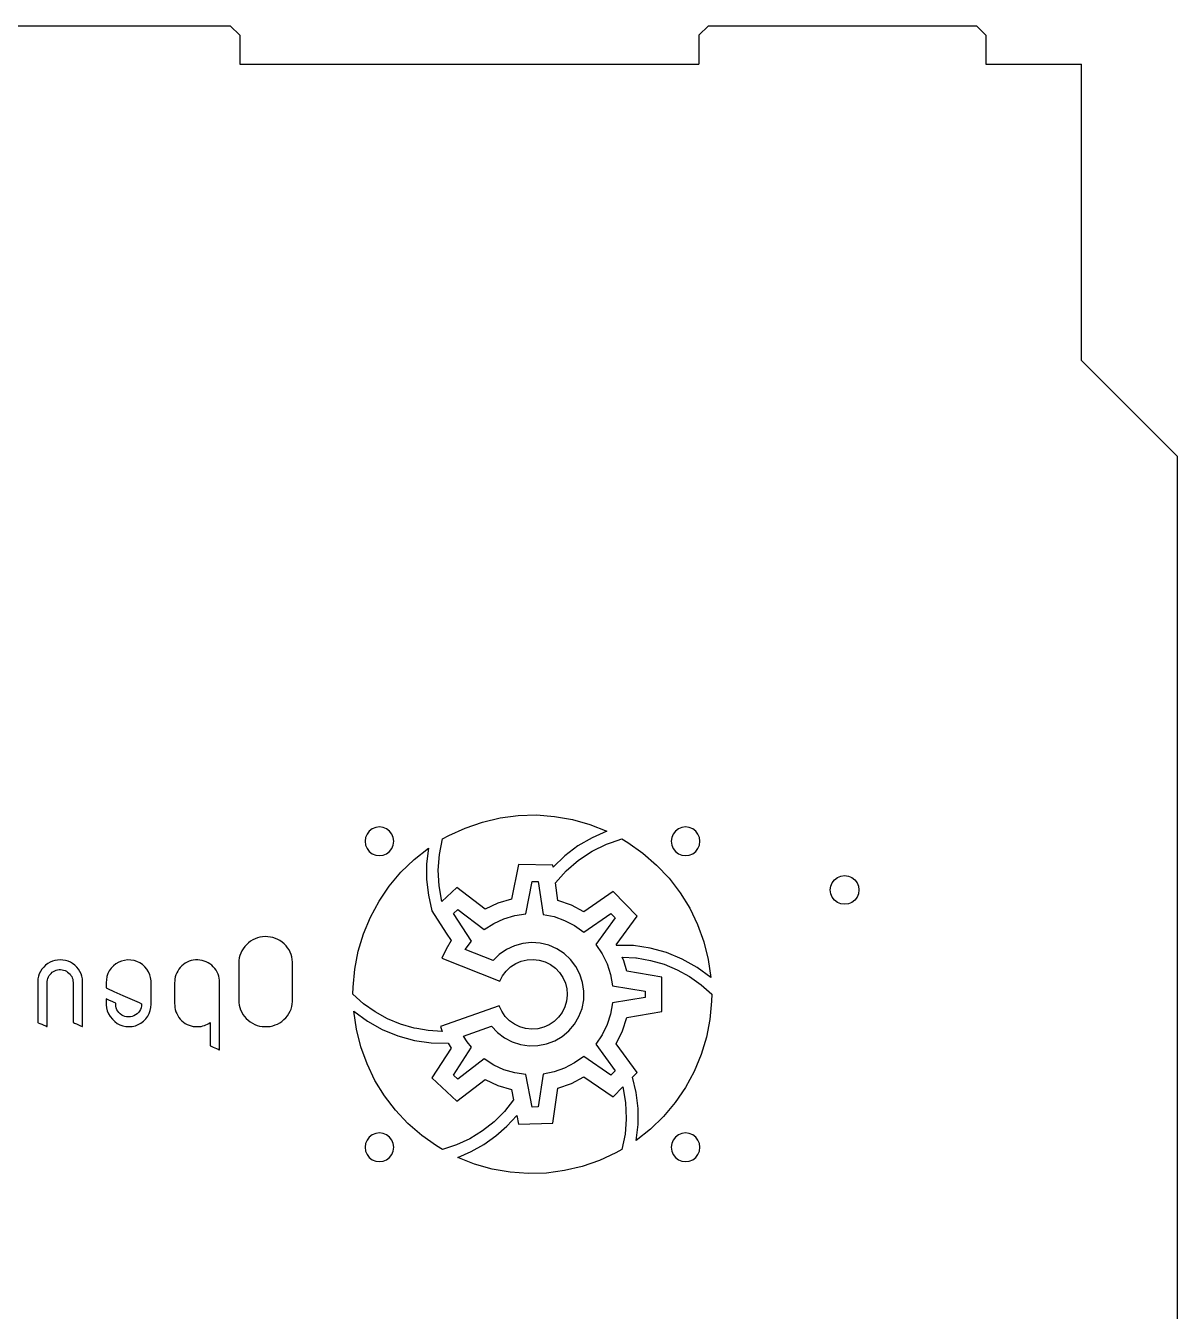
# Model space of a CAD drawing. Header units: metres. Extents: x 19 to 285, y 1543 to 1813.
# Drawn here: x 154.8 to 275.2, y 1678.2 to 1812.6 of the extents above; entities that cross this region are included whole.
import ezdxf

# ---------------------------------------------------------------- set-up
doc = ezdxf.new("R2010")
doc.units = ezdxf.units.M

msp = doc.modelspace()

# ---------------------------------------------------------------- linework, layer by layer
at = {"layer": 'GROUP0'}
for p, q in [((128.24, 1812.64, 0), (176.24, 1812.64, 0)), ((176.24, 1812.64, 0), (177.24, 1811.64, 0)), ((226.23, 1812.64, 0), (225.23, 1811.64, 0)), ((226.23, 1812.64, 0), (254.23, 1812.64, 0)), ((254.23, 1812.64, 0), (255.23, 1811.64, 0)), ((177.24, 1811.64, 0), (177.24, 1808.64, 0)), ((225.23, 1811.64, 0), (225.23, 1808.64, 0)), ((255.23, 1811.64, 0), (255.23, 1808.64, 0)), ((177.24, 1808.64, 0), (225.23, 1808.64, 0)), ((255.23, 1808.64, 0), (265.23, 1808.64, 0)), ((265.23, 1777.64, 0), (265.23, 1808.64, 0)), ((275.23, 1767.64, 0), (265.23, 1777.64, 0)), ((275.23, 1767.64, 0), (275.23, 1613.64, 0)), ((191.44, 1728.81, 0), (191.08, 1728.66, 0)), ((191.83, 1728.86, 0), (191.44, 1728.81, 0)), ((192.22, 1728.81, 0), (191.83, 1728.86, 0)), ((192.58, 1728.66, 0), (192.22, 1728.81, 0)), ((200.8, 1728.75, 0), (202.6, 1729.37, 0)), ((202.6, 1729.37, 0), (204.45, 1729.81, 0)), ((204.45, 1729.81, 0), (206.34, 1730.05, 0)), ((206.34, 1730.05, 0), (208.24, 1730.11, 0)), ((208.24, 1730.11, 0), (210.14, 1729.97, 0)), ((210.14, 1729.97, 0), (212.01, 1729.64, 0)), ((212.01, 1729.64, 0), (213.84, 1729.11, 0)), ((213.84, 1729.11, 0), (215.61, 1728.41, 0)), ((223.44, 1728.81, 0), (223.08, 1728.66, 0)), ((223.83, 1728.86, 0), (223.44, 1728.81, 0)), ((224.22, 1728.81, 0), (223.83, 1728.86, 0)), ((224.58, 1728.66, 0), (224.22, 1728.81, 0)), ((190.38, 1727.75, 0), (190.33, 1727.36, 0)), ((190.53, 1728.11, 0), (190.38, 1727.75, 0)), ((190.77, 1728.42, 0), (190.53, 1728.11, 0)), ((191.08, 1728.66, 0), (190.77, 1728.42, 0)), ((192.89, 1728.42, 0), (192.58, 1728.66, 0)), ((193.13, 1728.11, 0), (192.89, 1728.42, 0)), ((193.28, 1727.75, 0), (193.13, 1728.11, 0)), ((193.33, 1727.36, 0), (193.28, 1727.75, 0)), ((198.11, 1725.98, 0), (198.43, 1727.6, 0)), ((198.43, 1727.6, 0), (199.07, 1727.95, 0)), ((199.07, 1727.95, 0), (200.8, 1728.75, 0)), ((214.05, 1727.73, 0), (212.58, 1726.87, 0)), ((215.61, 1728.41, 0), (214.05, 1727.73, 0)), ((216.09, 1727.23, 0), (217.18, 1727.6, 0)), ((217.18, 1727.6, 0), (217.81, 1727.22, 0)), ((222.38, 1727.75, 0), (222.33, 1727.36, 0)), ((222.53, 1728.11, 0), (222.38, 1727.75, 0)), ((222.77, 1728.42, 0), (222.53, 1728.11, 0)), ((223.08, 1728.66, 0), (222.77, 1728.42, 0)), ((224.89, 1728.42, 0), (224.58, 1728.66, 0)), ((225.13, 1728.11, 0), (224.89, 1728.42, 0)), ((225.28, 1727.75, 0), (225.13, 1728.11, 0)), ((225.33, 1727.36, 0), (225.28, 1727.75, 0)), ((190.33, 1727.36, 0), (190.38, 1726.97, 0)), ((190.38, 1726.97, 0), (190.53, 1726.61, 0)), ((190.53, 1726.61, 0), (190.77, 1726.3, 0)), ((190.77, 1726.3, 0), (191.08, 1726.06, 0)), ((192.58, 1726.06, 0), (192.89, 1726.3, 0)), ((192.89, 1726.3, 0), (193.13, 1726.61, 0)), ((193.13, 1726.61, 0), (193.28, 1726.97, 0)), ((193.28, 1726.97, 0), (193.33, 1727.36, 0)), ((195.45, 1725.46, 0), (196.94, 1726.64, 0)), ((196.94, 1726.64, 0), (196.75, 1725, 0)), ((212.58, 1726.87, 0), (211.21, 1725.85, 0)), ((212.64, 1725.39, 0), (214.05, 1726.32, 0)), ((214.05, 1726.32, 0), (215.58, 1727.06, 0)), ((215.58, 1727.06, 0), (216.09, 1727.23, 0)), ((217.81, 1727.22, 0), (219.36, 1726.13, 0)), ((219.36, 1726.13, 0), (220.8, 1724.88, 0)), ((222.33, 1727.36, 0), (222.38, 1726.97, 0)), ((222.38, 1726.97, 0), (222.53, 1726.61, 0)), ((222.53, 1726.61, 0), (222.77, 1726.3, 0)), ((222.77, 1726.3, 0), (223.08, 1726.06, 0)), ((224.58, 1726.06, 0), (224.89, 1726.3, 0)), ((224.89, 1726.3, 0), (225.13, 1726.61, 0)), ((225.13, 1726.61, 0), (225.28, 1726.97, 0)), ((225.28, 1726.97, 0), (225.33, 1727.36, 0)), ((191.08, 1726.06, 0), (191.44, 1725.91, 0)), ((191.44, 1725.91, 0), (191.83, 1725.86, 0)), ((191.83, 1725.86, 0), (192.22, 1725.91, 0)), ((192.22, 1725.91, 0), (192.58, 1726.06, 0)), ((194.08, 1724.14, 0), (195.45, 1725.46, 0)), ((196.75, 1725, 0), (196.75, 1723.35, 0)), ((197.98, 1724.33, 0), (198.11, 1725.98, 0)), ((206.37, 1724.94, 0), (205.65, 1721.31, 0)), ((209.96, 1724.85, 0), (206.37, 1724.94, 0)), ((209.98, 1724.67, 0), (209.96, 1724.85, 0)), ((211.21, 1725.85, 0), (209.98, 1724.67, 0)), ((211.35, 1724.28, 0), (212.64, 1725.39, 0)), ((220.8, 1724.88, 0), (222.1, 1723.49, 0)), ((223.08, 1726.06, 0), (223.44, 1725.91, 0)), ((223.44, 1725.91, 0), (223.83, 1725.86, 0)), ((223.83, 1725.86, 0), (224.22, 1725.91, 0)), ((224.22, 1725.91, 0), (224.58, 1726.06, 0)), ((192.86, 1722.68, 0), (194.08, 1724.14, 0)), ((198.06, 1722.69, 0), (197.98, 1724.33, 0)), ((210.22, 1723.02, 0), (211.35, 1724.28, 0)), ((222.1, 1723.49, 0), (223.26, 1721.98, 0)), ((239.4, 1723.33, 0), (239.71, 1723.57, 0)), ((239.71, 1723.57, 0), (240.07, 1723.72, 0)), ((240.07, 1723.72, 0), (240.46, 1723.77, 0)), ((240.46, 1723.77, 0), (240.85, 1723.72, 0)), ((240.85, 1723.72, 0), (241.21, 1723.57, 0)), ((241.21, 1723.57, 0), (241.52, 1723.33, 0)), ((191.79, 1721.11, 0), (192.86, 1722.68, 0)), ((196.75, 1723.35, 0), (196.94, 1721.71, 0)), ((198.35, 1721.06, 0), (198.06, 1722.69, 0)), ((199.93, 1722.52, 0), (198.35, 1721.06, 0)), ((202.87, 1720.26, 0), (199.93, 1722.52, 0)), ((207.13, 1719.76, 0), (207.8, 1723.16, 0)), ((207.8, 1723.16, 0), (208.43, 1723.14, 0)), ((208.43, 1723.14, 0), (208.93, 1719.72, 0)), ((210.48, 1721.18, 0), (210.22, 1723.02, 0)), ((216.25, 1722.1, 0), (213.2, 1719.99, 0)), ((218.76, 1719.52, 0), (216.25, 1722.1, 0)), ((238.96, 1722.27, 0), (239.01, 1722.66, 0)), ((239.01, 1721.88, 0), (238.96, 1722.27, 0)), ((239.01, 1722.66, 0), (239.16, 1723.02, 0)), ((239.16, 1723.02, 0), (239.4, 1723.33, 0)), ((241.52, 1723.33, 0), (241.76, 1723.02, 0)), ((241.76, 1723.02, 0), (241.91, 1722.66, 0)), ((241.91, 1722.66, 0), (241.96, 1722.27, 0)), ((241.96, 1722.27, 0), (241.91, 1721.88, 0)), ((190.88, 1719.43, 0), (191.79, 1721.11, 0)), ((196.94, 1721.71, 0), (197.3, 1720.09, 0)), ((204.22, 1720.89, 0), (202.87, 1720.26, 0)), ((205.65, 1721.31, 0), (204.22, 1720.89, 0)), ((211.89, 1720.69, 0), (210.48, 1721.18, 0)), ((223.26, 1721.98, 0), (224.26, 1720.36, 0)), ((239.16, 1721.52, 0), (239.01, 1721.88, 0)), ((239.4, 1721.21, 0), (239.16, 1721.52, 0)), ((239.71, 1720.97, 0), (239.4, 1721.21, 0)), ((240.07, 1720.82, 0), (239.71, 1720.97, 0)), ((240.46, 1720.77, 0), (240.07, 1720.82, 0)), ((240.85, 1720.82, 0), (240.46, 1720.77, 0)), ((241.21, 1720.97, 0), (240.85, 1720.82, 0)), ((241.52, 1721.21, 0), (241.21, 1720.97, 0)), ((241.76, 1721.52, 0), (241.52, 1721.21, 0)), ((241.91, 1721.88, 0), (241.76, 1721.52, 0)), ((190.15, 1717.68, 0), (190.88, 1719.43, 0)), ((197.3, 1720.09, 0), (198.82, 1717.75, 0)), ((199.57, 1719.8, 0), (200.04, 1720.24, 0)), ((201.46, 1716.91, 0), (199.57, 1719.8, 0)), ((200.04, 1720.24, 0), (202.78, 1718.13, 0)), ((204.84, 1719.25, 0), (205.97, 1719.59, 0)), ((205.97, 1719.59, 0), (207.13, 1719.76, 0)), ((208.93, 1719.72, 0), (210.08, 1719.48, 0)), ((210.08, 1719.48, 0), (211.19, 1719.08, 0)), ((213.2, 1719.99, 0), (211.89, 1720.69, 0)), ((213.18, 1717.85, 0), (216.03, 1719.82, 0)), ((216.03, 1719.82, 0), (216.48, 1719.36, 0)), ((216.58, 1716.53, 0), (218.76, 1719.52, 0)), ((224.26, 1720.36, 0), (225.08, 1718.65, 0)), ((202.78, 1718.13, 0), (203.77, 1718.76, 0)), ((203.77, 1718.76, 0), (204.84, 1719.25, 0)), ((211.19, 1719.08, 0), (212.23, 1718.54, 0)), ((212.23, 1718.54, 0), (213.18, 1717.85, 0)), ((216.48, 1719.36, 0), (214.44, 1716.57, 0)), ((225.08, 1718.65, 0), (225.73, 1716.86, 0)), ((178.13, 1716.75, 0), (177.93, 1716.55, 0)), ((178.35, 1716.91, 0), (178.13, 1716.75, 0)), ((178.58, 1717.05, 0), (178.35, 1716.91, 0)), ((178.82, 1717.17, 0), (178.58, 1717.05, 0)), ((179.07, 1717.26, 0), (178.82, 1717.17, 0)), ((179.33, 1717.33, 0), (179.07, 1717.26, 0)), ((179.6, 1717.37, 0), (179.33, 1717.33, 0)), ((179.88, 1717.39, 0), (179.6, 1717.37, 0)), ((180.16, 1717.38, 0), (179.88, 1717.39, 0)), ((180.43, 1717.35, 0), (180.16, 1717.38, 0)), ((180.7, 1717.29, 0), (180.43, 1717.35, 0)), ((180.95, 1717.21, 0), (180.7, 1717.29, 0)), ((181.19, 1717.1, 0), (180.95, 1717.21, 0)), ((181.43, 1716.97, 0), (181.19, 1717.1, 0)), ((181.65, 1716.82, 0), (181.43, 1716.97, 0)), ((181.86, 1716.63, 0), (181.65, 1716.82, 0)), ((189.6, 1715.86, 0), (190.15, 1717.68, 0)), ((199.32, 1716.98, 0), (198.79, 1716.09, 0)), ((198.82, 1717.75, 0), (199.32, 1716.98, 0)), ((200.8, 1716.05, 0), (201.46, 1716.91, 0)), ((207.73, 1716.77, 0), (206.82, 1716.68, 0)), ((208.64, 1716.7, 0), (207.73, 1716.77, 0)), ((209.53, 1716.49, 0), (208.64, 1716.7, 0)), ((225.73, 1716.86, 0), (226.2, 1715.01, 0)), ((177.24, 1715.42, 0), (177.17, 1715.16, 0)), ((177.33, 1715.67, 0), (177.24, 1715.42, 0)), ((177.44, 1715.9, 0), (177.33, 1715.67, 0)), ((177.58, 1716.13, 0), (177.44, 1715.9, 0)), ((177.74, 1716.35, 0), (177.58, 1716.13, 0)), ((177.93, 1716.55, 0), (177.74, 1716.35, 0)), ((182.06, 1716.43, 0), (181.86, 1716.63, 0)), ((182.23, 1716.22, 0), (182.06, 1716.43, 0)), ((182.38, 1716, 0), (182.23, 1716.22, 0)), ((182.5, 1715.76, 0), (182.38, 1716, 0)), ((182.6, 1715.52, 0), (182.5, 1715.76, 0)), ((182.67, 1715.27, 0), (182.6, 1715.52, 0)), ((189.24, 1713.99, 0), (189.6, 1715.86, 0)), ((198.79, 1716.09, 0), (198.36, 1715.14, 0)), ((203.71, 1714.88, 0), (200.8, 1716.05, 0)), ((204.36, 1715.52, 0), (203.71, 1714.88, 0)), ((205.11, 1716.05, 0), (204.36, 1715.52, 0)), ((205.94, 1716.43, 0), (205.11, 1716.05, 0)), ((206.82, 1716.68, 0), (205.94, 1716.43, 0)), ((210.36, 1716.12, 0), (209.53, 1716.49, 0)), ((211.13, 1715.62, 0), (210.36, 1716.12, 0)), ((211.8, 1715, 0), (211.13, 1715.62, 0)), ((214.44, 1716.57, 0), (215.1, 1715.59, 0)), ((215.1, 1715.59, 0), (215.62, 1714.54, 0)), ((216.58, 1716.53, 0), (216.6, 1716.48, 0)), ((218.38, 1716.45, 0), (216.6, 1716.48, 0)), ((220.14, 1716.19, 0), (218.38, 1716.45, 0)), ((221.85, 1715.72, 0), (220.14, 1716.19, 0)), ((223.49, 1715.05, 0), (221.85, 1715.72, 0)), ((156.73, 1714.2, 0), (156.54, 1713.98, 0)), ((156.93, 1714.4, 0), (156.73, 1714.2, 0)), ((157.16, 1714.57, 0), (156.93, 1714.4, 0)), ((157.39, 1714.71, 0), (157.16, 1714.57, 0)), ((157.64, 1714.81, 0), (157.39, 1714.71, 0)), ((157.9, 1714.89, 0), (157.64, 1714.81, 0)), ((158.17, 1714.94, 0), (157.9, 1714.89, 0)), ((158.46, 1714.95, 0), (158.17, 1714.94, 0)), ((158.74, 1714.94, 0), (158.46, 1714.95, 0)), ((159.01, 1714.89, 0), (158.74, 1714.94, 0)), ((159.27, 1714.81, 0), (159.01, 1714.89, 0)), ((159.52, 1714.71, 0), (159.27, 1714.81, 0)), ((159.75, 1714.57, 0), (159.52, 1714.71, 0)), ((159.97, 1714.4, 0), (159.75, 1714.57, 0)), ((160.18, 1714.2, 0), (159.97, 1714.4, 0)), ((160.36, 1713.98, 0), (160.18, 1714.2, 0)), ((163.77, 1714.08, 0), (163.58, 1713.82, 0)), ((164.01, 1714.32, 0), (163.77, 1714.08, 0)), ((164.28, 1714.54, 0), (164.01, 1714.32, 0)), ((164.57, 1714.71, 0), (164.28, 1714.54, 0)), ((164.87, 1714.83, 0), (164.57, 1714.71, 0)), ((165.18, 1714.91, 0), (164.87, 1714.83, 0)), ((165.5, 1714.95, 0), (165.18, 1714.91, 0)), ((165.85, 1714.94, 0), (165.5, 1714.95, 0)), ((166.17, 1714.89, 0), (165.85, 1714.94, 0)), ((166.48, 1714.8, 0), (166.17, 1714.89, 0)), ((166.77, 1714.65, 0), (166.48, 1714.8, 0)), ((167.05, 1714.47, 0), (166.77, 1714.65, 0)), ((167.3, 1714.24, 0), (167.05, 1714.47, 0)), ((167.52, 1713.98, 0), (167.3, 1714.24, 0)), ((171.01, 1714.16, 0), (170.86, 1713.98, 0)), ((171.17, 1714.33, 0), (171.01, 1714.16, 0)), ((171.35, 1714.48, 0), (171.17, 1714.33, 0)), ((171.53, 1714.61, 0), (171.35, 1714.48, 0)), ((171.73, 1714.72, 0), (171.53, 1714.61, 0)), ((171.93, 1714.81, 0), (171.73, 1714.72, 0)), ((172.14, 1714.88, 0), (171.93, 1714.81, 0)), ((172.36, 1714.92, 0), (172.14, 1714.88, 0)), ((172.59, 1714.95, 0), (172.36, 1714.92, 0)), ((172.83, 1714.95, 0), (172.59, 1714.95, 0)), ((173.06, 1714.94, 0), (172.83, 1714.95, 0)), ((173.29, 1714.9, 0), (173.06, 1714.94, 0)), ((173.51, 1714.84, 0), (173.29, 1714.9, 0)), ((173.71, 1714.76, 0), (173.51, 1714.84, 0)), ((173.91, 1714.66, 0), (173.71, 1714.76, 0)), ((174.1, 1714.54, 0), (173.91, 1714.66, 0)), ((174.29, 1714.4, 0), (174.1, 1714.54, 0)), ((174.46, 1714.24, 0), (174.29, 1714.4, 0)), ((174.61, 1714.06, 0), (174.46, 1714.24, 0)), ((174.75, 1713.88, 0), (174.61, 1714.06, 0)), ((177.14, 1714.89, 0), (177.12, 1714.62, 0)), ((177.12, 1714.62, 0), (177.12, 1714.45, 0)), ((177.12, 1714.45, 0), (177.12, 1714.03, 0)), ((177.12, 1714.03, 0), (177.12, 1713.42, 0)), ((177.17, 1715.16, 0), (177.14, 1714.89, 0)), ((182.72, 1715, 0), (182.67, 1715.27, 0)), ((182.74, 1714.73, 0), (182.72, 1715, 0)), ((182.74, 1714.56, 0), (182.74, 1714.73, 0)), ((182.74, 1714.22, 0), (182.74, 1714.56, 0)), ((182.74, 1713.68, 0), (182.74, 1714.22, 0)), ((198.36, 1715.14, 0), (204.41, 1712.72, 0)), ((205.08, 1713.79, 0), (205.54, 1714.23, 0)), ((205.54, 1714.23, 0), (206.07, 1714.58, 0)), ((206.07, 1714.58, 0), (206.66, 1714.83, 0)), ((206.66, 1714.83, 0), (207.27, 1714.98, 0)), ((207.27, 1714.98, 0), (207.91, 1715.01, 0)), ((207.91, 1715.01, 0), (208.54, 1714.94, 0)), ((208.54, 1714.94, 0), (209.15, 1714.76, 0)), ((209.15, 1714.76, 0), (209.71, 1714.48, 0)), ((209.71, 1714.48, 0), (210.23, 1714.1, 0)), ((210.23, 1714.1, 0), (210.66, 1713.64, 0)), ((212.36, 1714.28, 0), (211.8, 1715, 0)), ((212.78, 1713.47, 0), (212.36, 1714.28, 0)), ((215.62, 1714.54, 0), (215.98, 1713.42, 0)), ((217.37, 1714.86, 0), (217.22, 1715.25, 0)), ((217.22, 1715.25, 0), (218.62, 1715.16, 0)), ((217.7, 1713.78, 0), (217.37, 1714.86, 0)), ((218.62, 1715.16, 0), (218.7, 1715.16, 0)), ((218.7, 1715.16, 0), (220.16, 1714.91, 0)), ((220.16, 1714.91, 0), (221.58, 1714.5, 0)), ((221.58, 1714.5, 0), (222.95, 1713.93, 0)), ((225.04, 1714.18, 0), (223.49, 1715.05, 0)), ((226.47, 1713.13, 0), (225.04, 1714.18, 0)), ((226.2, 1715.01, 0), (226.47, 1713.13, 0)), ((156.13, 1712.99, 0), (156.1, 1712.71, 0)), ((156.1, 1712.71, 0), (156.1, 1712.49, 0)), ((156.19, 1713.26, 0), (156.13, 1712.99, 0)), ((156.27, 1713.51, 0), (156.19, 1713.26, 0)), ((156.39, 1713.75, 0), (156.27, 1713.51, 0)), ((156.54, 1713.98, 0), (156.39, 1713.75, 0)), ((157.1, 1712.71, 0), (157.13, 1712.87, 0)), ((157.1, 1712.56, 0), (157.1, 1712.71, 0)), ((157.13, 1712.87, 0), (157.17, 1713.02, 0)), ((157.17, 1713.02, 0), (157.22, 1713.17, 0)), ((157.22, 1713.17, 0), (157.3, 1713.31, 0)), ((157.3, 1713.31, 0), (157.39, 1713.43, 0)), ((157.39, 1713.43, 0), (157.5, 1713.55, 0)), ((157.5, 1713.55, 0), (157.62, 1713.66, 0)), ((157.62, 1713.66, 0), (157.75, 1713.75, 0)), ((157.75, 1713.75, 0), (157.88, 1713.83, 0)), ((157.88, 1713.83, 0), (158.03, 1713.88, 0)), ((158.03, 1713.88, 0), (158.17, 1713.92, 0)), ((158.17, 1713.92, 0), (158.33, 1713.94, 0)), ((158.33, 1713.94, 0), (158.49, 1713.94, 0)), ((158.49, 1713.94, 0), (158.65, 1713.93, 0)), ((158.65, 1713.93, 0), (158.81, 1713.9, 0)), ((158.81, 1713.9, 0), (158.96, 1713.84, 0)), ((158.96, 1713.84, 0), (159.1, 1713.78, 0)), ((159.1, 1713.78, 0), (159.23, 1713.69, 0)), ((159.23, 1713.69, 0), (159.36, 1713.58, 0)), ((159.36, 1713.58, 0), (159.48, 1713.47, 0)), ((159.48, 1713.47, 0), (159.58, 1713.34, 0)), ((159.58, 1713.34, 0), (159.66, 1713.21, 0)), ((159.66, 1713.21, 0), (159.72, 1713.07, 0)), ((159.72, 1713.07, 0), (159.76, 1712.93, 0)), ((159.76, 1712.93, 0), (159.79, 1712.77, 0)), ((159.79, 1712.77, 0), (159.8, 1712.61, 0)), ((160.51, 1713.75, 0), (160.36, 1713.98, 0)), ((160.63, 1713.51, 0), (160.51, 1713.75, 0)), ((160.71, 1713.26, 0), (160.63, 1713.51, 0)), ((160.77, 1712.99, 0), (160.71, 1713.26, 0)), ((160.79, 1712.71, 0), (160.77, 1712.99, 0)), ((160.8, 1712.48, 0), (160.79, 1712.71, 0)), ((163.28, 1712.89, 0), (163.26, 1712.61, 0)), ((163.33, 1713.22, 0), (163.28, 1712.89, 0)), ((163.44, 1713.53, 0), (163.33, 1713.22, 0)), ((163.58, 1713.82, 0), (163.44, 1713.53, 0)), ((167.7, 1713.71, 0), (167.52, 1713.98, 0)), ((167.83, 1713.41, 0), (167.7, 1713.71, 0)), ((167.91, 1713.1, 0), (167.83, 1713.41, 0)), ((167.95, 1712.77, 0), (167.91, 1713.1, 0)), ((167.96, 1712.55, 0), (167.95, 1712.77, 0)), ((170.43, 1712.72, 0), (170.42, 1712.58, 0)), ((170.45, 1712.95, 0), (170.43, 1712.72, 0)), ((170.49, 1713.17, 0), (170.45, 1712.95, 0)), ((170.55, 1713.39, 0), (170.49, 1713.17, 0)), ((170.63, 1713.59, 0), (170.55, 1713.39, 0)), ((170.74, 1713.79, 0), (170.63, 1713.59, 0)), ((170.86, 1713.98, 0), (170.74, 1713.79, 0)), ((174.86, 1713.68, 0), (174.75, 1713.88, 0)), ((174.96, 1713.48, 0), (174.86, 1713.68, 0)), ((175.03, 1713.27, 0), (174.96, 1713.48, 0)), ((175.08, 1713.05, 0), (175.03, 1713.27, 0)), ((175.11, 1712.83, 0), (175.08, 1713.05, 0)), ((175.12, 1712.61, 0), (175.11, 1712.83, 0)), ((177.12, 1713.42, 0), (177.12, 1712.72, 0)), ((177.12, 1712.72, 0), (177.12, 1712.02, 0)), ((182.74, 1713, 0), (182.74, 1713.68, 0)), ((182.74, 1712.29, 0), (182.74, 1713, 0)), ((189.07, 1712.09, 0), (189.24, 1713.99, 0)), ((204.41, 1712.72, 0), (204.7, 1713.28, 0)), ((204.7, 1713.28, 0), (205.08, 1713.79, 0)), ((210.66, 1713.64, 0), (211.01, 1713.11, 0)), ((211.01, 1713.11, 0), (211.27, 1712.53, 0)), ((213.07, 1712.6, 0), (212.78, 1713.47, 0)), ((215.98, 1713.42, 0), (216.19, 1712.26, 0)), ((221.35, 1713.16, 0), (217.7, 1713.78, 0)), ((221.35, 1709.57, 0), (221.35, 1713.16, 0)), ((222.95, 1713.93, 0), (224.24, 1713.21, 0)), ((224.24, 1713.21, 0), (225.45, 1712.35, 0)), ((156.1, 1712.49, 0), (156.1, 1711.96, 0)), ((156.1, 1711.96, 0), (156.1, 1711.13, 0)), ((157.1, 1712.11, 0), (157.1, 1712.56, 0)), ((157.1, 1711.29, 0), (157.1, 1712.11, 0)), ((159.8, 1712.61, 0), (159.8, 1712.56, 0)), ((159.8, 1712.56, 0), (159.8, 1712.16, 0)), ((159.8, 1712.16, 0), (159.8, 1711.42, 0)), ((159.8, 1711.42, 0), (159.8, 1710.5, 0)), ((160.8, 1711.89, 0), (160.8, 1712.48, 0)), ((160.8, 1710.98, 0), (160.8, 1711.89, 0)), ((163.26, 1712.61, 0), (163.26, 1712.54, 0)), ((163.26, 1712.54, 0), (163.26, 1712.41, 0)), ((163.26, 1712.41, 0), (163.26, 1712.25, 0)), ((163.26, 1712.25, 0), (163.26, 1712.11, 0)), ((163.26, 1712.11, 0), (163.26, 1712.03, 0)), ((163.26, 1712.03, 0), (163.41, 1711.96, 0)), ((163.41, 1711.96, 0), (164.06, 1711.67, 0)), ((164.06, 1711.67, 0), (165, 1711.25, 0)), ((167.96, 1712.17, 0), (167.96, 1712.55, 0)), ((167.96, 1711.6, 0), (167.96, 1712.17, 0)), ((167.96, 1711, 0), (167.96, 1711.6, 0)), ((170.42, 1712.58, 0), (170.42, 1712.39, 0)), ((170.42, 1712.39, 0), (170.42, 1712.07, 0)), ((170.42, 1712.07, 0), (170.42, 1711.68, 0)), ((170.42, 1711.68, 0), (170.42, 1711.25, 0)), ((175.12, 1712.26, 0), (175.12, 1712.61, 0)), ((175.12, 1711.44, 0), (175.12, 1712.26, 0)), ((175.12, 1710.31, 0), (175.12, 1711.44, 0)), ((177.12, 1712.02, 0), (177.12, 1711.4, 0)), ((177.12, 1711.4, 0), (177.12, 1710.94, 0)), ((182.74, 1711.63, 0), (182.74, 1712.29, 0)), ((182.74, 1711.1, 0), (182.74, 1711.63, 0)), ((189.06, 1711.36, 0), (189.07, 1712.09, 0)), ((190.16, 1710.37, 0), (189.06, 1711.36, 0)), ((211.27, 1712.53, 0), (211.42, 1711.92, 0)), ((211.42, 1711.92, 0), (211.46, 1711.36, 0)), ((211.46, 1711.36, 0), (211.46, 1711.28, 0)), ((213.2, 1711.7, 0), (213.07, 1712.6, 0)), ((213.18, 1710.79, 0), (213.19, 1711.36, 0)), ((213.19, 1711.36, 0), (213.2, 1711.7, 0)), ((216.19, 1712.26, 0), (219.6, 1711.68, 0)), ((219.6, 1711.68, 0), (219.6, 1711.04, 0)), ((225.45, 1712.35, 0), (226.56, 1711.36, 0)), ((226.56, 1711.36, 0), (226.54, 1710.63, 0)), ((156.1, 1711.13, 0), (156.1, 1710.2, 0)), ((156.1, 1710.2, 0), (156.1, 1709.32, 0)), ((157.1, 1710.29, 0), (157.1, 1711.29, 0)), ((157.1, 1709.28, 0), (157.1, 1710.29, 0)), ((159.8, 1710.5, 0), (159.8, 1709.59, 0)), ((160.8, 1709.95, 0), (160.8, 1710.98, 0)), ((163.27, 1710.87, 0), (163.26, 1710.84, 0)), ((163.26, 1710.84, 0), (163.26, 1710.74, 0)), ((163.26, 1710.74, 0), (163.26, 1710.59, 0)), ((163.26, 1710.59, 0), (163.26, 1710.45, 0)), ((163.26, 1710.45, 0), (163.26, 1710.35, 0)), ((163.26, 1710.35, 0), (163.26, 1710.25, 0)), ((163.26, 1710.25, 0), (163.3, 1709.94, 0)), ((163.39, 1710.81, 0), (163.27, 1710.87, 0)), ((163.61, 1710.71, 0), (163.39, 1710.81, 0)), ((163.88, 1710.6, 0), (163.61, 1710.71, 0)), ((164.11, 1710.49, 0), (163.88, 1710.6, 0)), ((164.26, 1710.42, 0), (164.11, 1710.49, 0)), ((164.26, 1710.39, 0), (164.26, 1710.42, 0)), ((164.26, 1710.34, 0), (164.26, 1710.39, 0)), ((164.26, 1710.32, 0), (164.26, 1710.34, 0)), ((164.28, 1710.11, 0), (164.26, 1710.32, 0)), ((164.32, 1709.93, 0), (164.28, 1710.11, 0)), ((165, 1711.25, 0), (165.97, 1710.82, 0)), ((165.97, 1710.82, 0), (166.71, 1710.49, 0)), ((166.71, 1710.49, 0), (166.96, 1710.36, 0)), ((166.95, 1710.15, 0), (166.91, 1709.96, 0)), ((166.96, 1710.36, 0), (166.95, 1710.15, 0)), ((167.87, 1709.66, 0), (167.94, 1709.98, 0)), ((167.94, 1709.98, 0), (167.96, 1710.32, 0)), ((167.96, 1710.52, 0), (167.96, 1711, 0)), ((167.96, 1710.32, 0), (167.96, 1710.52, 0)), ((170.42, 1711.25, 0), (170.42, 1710.86, 0)), ((170.42, 1710.86, 0), (170.42, 1710.54, 0)), ((170.42, 1710.54, 0), (170.42, 1710.35, 0)), ((170.42, 1710.35, 0), (170.43, 1710.21, 0)), ((170.43, 1710.21, 0), (170.45, 1709.98, 0)), ((170.45, 1709.98, 0), (170.49, 1709.76, 0)), ((175.12, 1709.02, 0), (175.12, 1710.31, 0)), ((177.12, 1710.94, 0), (177.12, 1710.75, 0)), ((177.12, 1710.75, 0), (177.13, 1710.5, 0)), ((177.13, 1710.5, 0), (177.17, 1710.23, 0)), ((177.17, 1710.23, 0), (177.23, 1709.97, 0)), ((177.23, 1709.97, 0), (177.32, 1709.72, 0)), ((182.59, 1709.82, 0), (182.66, 1710.07, 0)), ((182.66, 1710.07, 0), (182.71, 1710.34, 0)), ((182.71, 1710.34, 0), (182.74, 1710.61, 0)), ((182.74, 1710.79, 0), (182.74, 1711.1, 0)), ((182.74, 1710.61, 0), (182.74, 1710.79, 0)), ((191.37, 1709.52, 0), (190.16, 1710.37, 0)), ((204.36, 1710.16, 0), (198.2, 1708, 0)), ((204.62, 1709.58, 0), (204.36, 1710.16, 0)), ((211.21, 1710.04, 0), (210.93, 1709.47, 0)), ((211.39, 1710.65, 0), (211.21, 1710.04, 0)), ((211.46, 1711.28, 0), (211.39, 1710.65, 0)), ((213.01, 1709.89, 0), (213.18, 1710.79, 0)), ((216.19, 1710.46, 0), (215.98, 1709.3, 0)), ((219.6, 1711.04, 0), (216.19, 1710.46, 0)), ((226.54, 1710.63, 0), (226.37, 1708.74, 0)), ((156.1, 1709.32, 0), (156.1, 1708.67, 0)), ((156.1, 1708.67, 0), (156.1, 1708.42, 0)), ((157.1, 1708.46, 0), (157.1, 1709.28, 0)), ((159.8, 1709.59, 0), (159.8, 1708.85, 0)), ((159.8, 1708.85, 0), (159.8, 1708.45, 0)), ((160.8, 1708.98, 0), (160.8, 1709.95, 0)), ((160.8, 1708.26, 0), (160.8, 1708.98, 0)), ((163.3, 1709.94, 0), (163.38, 1709.63, 0)), ((163.38, 1709.63, 0), (163.51, 1709.33, 0)), ((163.51, 1709.33, 0), (163.69, 1709.04, 0)), ((163.69, 1709.04, 0), (163.92, 1708.75, 0)), ((163.92, 1708.75, 0), (164.17, 1708.5, 0)), ((164.39, 1709.75, 0), (164.32, 1709.93, 0)), ((164.48, 1709.59, 0), (164.39, 1709.75, 0)), ((164.6, 1709.44, 0), (164.48, 1709.59, 0)), ((164.74, 1709.31, 0), (164.6, 1709.44, 0)), ((164.89, 1709.19, 0), (164.74, 1709.31, 0)), ((165.05, 1709.1, 0), (164.89, 1709.19, 0)), ((165.22, 1709.04, 0), (165.05, 1709.1, 0)), ((165.39, 1709, 0), (165.22, 1709.04, 0)), ((165.58, 1708.99, 0), (165.39, 1709, 0)), ((165.79, 1709, 0), (165.58, 1708.99, 0)), ((165.98, 1709.04, 0), (165.79, 1709, 0)), ((166.16, 1709.11, 0), (165.98, 1709.04, 0)), ((166.33, 1709.2, 0), (166.16, 1709.11, 0)), ((166.49, 1709.31, 0), (166.33, 1709.2, 0)), ((166.63, 1709.46, 0), (166.49, 1709.31, 0)), ((166.75, 1709.61, 0), (166.63, 1709.46, 0)), ((166.84, 1709.78, 0), (166.75, 1709.61, 0)), ((166.91, 1709.96, 0), (166.84, 1709.78, 0)), ((167.16, 1708.56, 0), (167.4, 1708.8, 0)), ((167.4, 1708.8, 0), (167.6, 1709.07, 0)), ((167.6, 1709.07, 0), (167.76, 1709.35, 0)), ((167.76, 1709.35, 0), (167.87, 1709.66, 0)), ((170.49, 1709.76, 0), (170.55, 1709.54, 0)), ((170.55, 1709.54, 0), (170.63, 1709.34, 0)), ((170.63, 1709.34, 0), (170.74, 1709.14, 0)), ((170.74, 1709.14, 0), (170.86, 1708.95, 0)), ((170.86, 1708.95, 0), (171.01, 1708.77, 0)), ((171.01, 1708.77, 0), (171.17, 1708.6, 0)), ((175.12, 1707.74, 0), (175.12, 1709.02, 0)), ((177.32, 1709.72, 0), (177.43, 1709.49, 0)), ((177.43, 1709.49, 0), (177.56, 1709.26, 0)), ((177.56, 1709.26, 0), (177.72, 1709.04, 0)), ((177.72, 1709.04, 0), (177.91, 1708.83, 0)), ((177.91, 1708.83, 0), (178.11, 1708.64, 0)), ((178.11, 1708.64, 0), (178.33, 1708.47, 0)), ((181.63, 1708.53, 0), (181.84, 1708.71, 0)), ((181.84, 1708.71, 0), (182.04, 1708.91, 0)), ((182.04, 1708.91, 0), (182.21, 1709.12, 0)), ((182.21, 1709.12, 0), (182.36, 1709.35, 0)), ((182.36, 1709.35, 0), (182.49, 1709.58, 0)), ((182.49, 1709.58, 0), (182.59, 1709.82, 0)), ((189.42, 1707.71, 0), (189.14, 1709.59, 0)), ((189.14, 1709.59, 0), (190.57, 1708.54, 0)), ((192.67, 1708.8, 0), (191.37, 1709.52, 0)), ((194.04, 1708.23, 0), (192.67, 1708.8, 0)), ((204.98, 1709.05, 0), (204.62, 1709.58, 0)), ((205.42, 1708.6, 0), (204.98, 1709.05, 0)), ((210.56, 1708.96, 0), (210.1, 1708.52, 0)), ((210.93, 1709.47, 0), (210.56, 1708.96, 0)), ((212.22, 1708.25, 0), (212.69, 1709.04, 0)), ((212.69, 1709.04, 0), (213.01, 1709.89, 0)), ((215.98, 1709.3, 0), (215.62, 1708.19, 0)), ((217.24, 1707.53, 0), (217.7, 1708.94, 0)), ((217.7, 1708.94, 0), (221.35, 1709.57, 0)), ((226.37, 1708.74, 0), (226.01, 1706.87, 0)), ((156.1, 1708.42, 0), (156.16, 1708.39, 0)), ((156.16, 1708.39, 0), (156.32, 1708.32, 0)), ((156.32, 1708.32, 0), (156.53, 1708.23, 0)), ((156.53, 1708.23, 0), (156.75, 1708.13, 0)), ((156.75, 1708.13, 0), (156.94, 1708.05, 0)), ((156.94, 1708.05, 0), (157.07, 1707.99, 0)), ((157.07, 1707.99, 0), (157.1, 1708.01, 0)), ((157.1, 1708.01, 0), (157.1, 1708.46, 0)), ((159.8, 1708.45, 0), (159.83, 1708.4, 0)), ((159.83, 1708.4, 0), (159.96, 1708.35, 0)), ((159.96, 1708.35, 0), (160.15, 1708.26, 0)), ((160.15, 1708.26, 0), (160.37, 1708.16, 0)), ((160.37, 1708.16, 0), (160.58, 1708.07, 0)), ((160.58, 1708.07, 0), (160.74, 1708.01, 0)), ((160.74, 1708.01, 0), (160.8, 1707.98, 0)), ((160.8, 1707.98, 0), (160.8, 1708.26, 0)), ((164.17, 1708.5, 0), (164.42, 1708.31, 0)), ((164.42, 1708.31, 0), (164.7, 1708.16, 0)), ((164.7, 1708.16, 0), (164.99, 1708.06, 0)), ((164.99, 1708.06, 0), (165.31, 1708, 0)), ((165.31, 1708, 0), (165.66, 1707.98, 0)), ((165.66, 1707.98, 0), (165.99, 1708.01, 0)), ((165.99, 1708.01, 0), (166.31, 1708.08, 0)), ((166.31, 1708.08, 0), (166.61, 1708.19, 0)), ((166.61, 1708.19, 0), (166.9, 1708.35, 0)), ((166.9, 1708.35, 0), (167.16, 1708.56, 0)), ((171.17, 1708.6, 0), (171.35, 1708.45, 0)), ((171.35, 1708.45, 0), (171.53, 1708.32, 0)), ((171.53, 1708.32, 0), (171.73, 1708.21, 0)), ((171.73, 1708.21, 0), (171.93, 1708.12, 0)), ((171.93, 1708.12, 0), (172.14, 1708.06, 0)), ((172.14, 1708.06, 0), (172.36, 1708.01, 0)), ((172.36, 1708.01, 0), (172.59, 1707.98, 0)), ((172.59, 1707.98, 0), (172.82, 1707.98, 0)), ((172.82, 1707.98, 0), (173, 1707.99, 0)), ((173, 1707.99, 0), (173.18, 1708.01, 0)), ((173.18, 1708.01, 0), (173.36, 1708.05, 0)), ((173.36, 1708.05, 0), (173.53, 1708.1, 0)), ((173.53, 1708.1, 0), (173.69, 1708.16, 0)), ((173.69, 1708.16, 0), (173.85, 1708.23, 0)), ((173.85, 1708.23, 0), (174, 1708.32, 0)), ((174, 1708.32, 0), (174.12, 1708.4, 0)), ((174.12, 1708.4, 0), (174.12, 1708.26, 0)), ((174.12, 1708.26, 0), (174.12, 1707.97, 0)), ((174.12, 1707.97, 0), (174.12, 1707.57, 0)), ((174.12, 1707.57, 0), (174.12, 1707.13, 0)), ((175.12, 1706.63, 0), (175.12, 1707.74, 0)), ((178.33, 1708.47, 0), (178.56, 1708.33, 0)), ((178.56, 1708.33, 0), (178.79, 1708.21, 0)), ((178.79, 1708.21, 0), (179.04, 1708.11, 0)), ((179.04, 1708.11, 0), (179.3, 1708.04, 0)), ((179.3, 1708.04, 0), (179.57, 1708, 0)), ((179.57, 1708, 0), (179.85, 1707.98, 0)), ((179.85, 1707.98, 0), (180.13, 1707.98, 0)), ((180.13, 1707.98, 0), (180.41, 1708.01, 0)), ((180.41, 1708.01, 0), (180.67, 1708.07, 0)), ((180.67, 1708.07, 0), (180.93, 1708.15, 0)), ((180.93, 1708.15, 0), (181.17, 1708.25, 0)), ((181.17, 1708.25, 0), (181.41, 1708.38, 0)), ((181.41, 1708.38, 0), (181.63, 1708.53, 0)), ((189.88, 1705.87, 0), (189.42, 1707.71, 0)), ((190.57, 1708.54, 0), (192.12, 1707.67, 0)), ((192.12, 1707.67, 0), (193.76, 1707, 0)), ((195.46, 1707.82, 0), (194.04, 1708.23, 0)), ((195.74, 1707.77, 0), (195.46, 1707.82, 0)), ((196.92, 1707.57, 0), (195.74, 1707.77, 0)), ((198.4, 1707.48, 0), (196.92, 1707.57, 0)), ((198.2, 1708, 0), (198.4, 1707.48, 0)), ((200.6, 1706.99, 0), (203.56, 1708.02, 0)), ((203.56, 1708.02, 0), (204.18, 1707.36, 0)), ((204.18, 1707.36, 0), (204.91, 1706.8, 0)), ((205.93, 1708.23, 0), (205.42, 1708.6, 0)), ((206.5, 1707.95, 0), (205.93, 1708.23, 0)), ((207.11, 1707.77, 0), (206.5, 1707.95, 0)), ((207.75, 1707.71, 0), (207.11, 1707.77, 0)), ((208.38, 1707.75, 0), (207.75, 1707.71, 0)), ((209, 1707.91, 0), (208.38, 1707.75, 0)), ((209.58, 1708.16, 0), (209, 1707.91, 0)), ((210.1, 1708.52, 0), (209.58, 1708.16, 0)), ((210.94, 1706.96, 0), (211.64, 1707.55, 0)), ((211.64, 1707.55, 0), (212.22, 1708.25, 0)), ((215.62, 1708.19, 0), (215.1, 1707.13, 0)), ((216.58, 1706.19, 0), (217.24, 1707.53, 0)), ((174.12, 1707.13, 0), (174.12, 1706.69, 0)), ((174.12, 1706.69, 0), (174.12, 1706.32, 0)), ((174.12, 1706.32, 0), (174.12, 1706.06, 0)), ((174.12, 1706.06, 0), (174.12, 1705.98, 0)), ((174.12, 1705.98, 0), (174.17, 1705.96, 0)), ((174.17, 1705.96, 0), (174.29, 1705.91, 0)), ((175.12, 1705.84, 0), (175.12, 1706.63, 0)), ((193.76, 1707, 0), (195.48, 1706.53, 0)), ((195.48, 1706.53, 0), (197.24, 1706.28, 0)), ((197.24, 1706.28, 0), (199.01, 1706.24, 0)), ((199.01, 1706.24, 0), (199.32, 1705.74, 0)), ((201, 1706.39, 0), (200.6, 1706.99, 0)), ((201.46, 1705.82, 0), (201, 1706.39, 0)), ((204.91, 1706.8, 0), (205.72, 1706.38, 0)), ((205.72, 1706.38, 0), (206.59, 1706.1, 0)), ((206.59, 1706.1, 0), (207.49, 1705.97, 0)), ((207.49, 1705.97, 0), (208.4, 1705.99, 0)), ((208.4, 1705.99, 0), (209.3, 1706.17, 0)), ((209.3, 1706.17, 0), (210.15, 1706.49, 0)), ((210.15, 1706.49, 0), (210.94, 1706.96, 0)), ((215.1, 1707.13, 0), (214.44, 1706.16, 0)), ((214.44, 1706.16, 0), (216.48, 1703.36, 0)), ((218.76, 1703.2, 0), (216.58, 1706.19, 0)), ((226.01, 1706.87, 0), (225.46, 1705.05, 0)), ((174.29, 1705.91, 0), (174.45, 1705.84, 0)), ((174.45, 1705.84, 0), (174.63, 1705.76, 0)), ((174.63, 1705.76, 0), (174.81, 1705.68, 0)), ((174.81, 1705.68, 0), (174.97, 1705.61, 0)), ((174.97, 1705.61, 0), (175.08, 1705.56, 0)), ((175.08, 1705.56, 0), (175.12, 1705.54, 0)), ((175.12, 1705.54, 0), (175.12, 1705.84, 0)), ((190.53, 1704.08, 0), (189.88, 1705.87, 0)), ((199.32, 1705.74, 0), (197.3, 1702.64, 0)), ((199.57, 1702.92, 0), (201.46, 1705.82, 0)), ((202.78, 1704.6, 0), (200.04, 1702.49, 0)), ((203.77, 1703.96, 0), (202.78, 1704.6, 0)), ((213.18, 1704.87, 0), (212.23, 1704.18, 0)), ((216.03, 1702.91, 0), (213.18, 1704.87, 0)), ((225.46, 1705.05, 0), (224.73, 1703.29, 0)), ((191.36, 1702.36, 0), (190.53, 1704.08, 0)), ((204.84, 1703.47, 0), (203.77, 1703.96, 0)), ((205.97, 1703.14, 0), (204.84, 1703.47, 0)), ((211.19, 1703.64, 0), (210.08, 1703.24, 0)), ((212.23, 1704.18, 0), (211.19, 1703.64, 0)), ((216.48, 1703.36, 0), (216.03, 1702.91, 0)), ((224.73, 1703.29, 0), (223.83, 1701.62, 0)), ((192.36, 1700.74, 0), (191.36, 1702.36, 0)), ((197.3, 1702.64, 0), (199.93, 1700.2, 0)), ((200.04, 1702.49, 0), (199.57, 1702.92, 0)), ((199.93, 1700.2, 0), (202.87, 1702.46, 0)), ((202.87, 1702.46, 0), (204.22, 1701.84, 0)), ((207.13, 1702.96, 0), (205.97, 1703.14, 0)), ((207.8, 1699.57, 0), (207.13, 1702.96, 0)), ((208.93, 1703.01, 0), (208.43, 1699.58, 0)), ((210.08, 1703.24, 0), (208.93, 1703.01, 0)), ((210.48, 1701.54, 0), (211.89, 1702.04, 0)), ((211.89, 1702.04, 0), (213.2, 1702.73, 0)), ((213.2, 1702.73, 0), (216.25, 1700.63, 0)), ((218.28, 1702.71, 0), (218.76, 1703.2, 0)), ((218.66, 1701.08, 0), (218.28, 1702.71, 0)), ((193.51, 1699.23, 0), (192.36, 1700.74, 0)), ((204.22, 1701.84, 0), (205.65, 1701.41, 0)), ((205.65, 1701.41, 0), (205.86, 1700.33, 0)), ((209.96, 1697.87, 0), (210.48, 1701.54, 0)), ((216.25, 1700.63, 0), (217.26, 1701.67, 0)), ((217.26, 1701.67, 0), (217.55, 1700.04, 0)), ((218.86, 1699.42, 0), (218.66, 1701.08, 0)), ((223.83, 1701.62, 0), (222.76, 1700.04, 0)), ((194.81, 1697.84, 0), (193.51, 1699.23, 0)), ((205.86, 1700.33, 0), (204.91, 1699.12, 0)), ((208.43, 1699.58, 0), (207.8, 1699.57, 0)), ((217.55, 1700.04, 0), (217.63, 1698.39, 0)), ((218.86, 1697.74, 0), (218.86, 1699.42, 0)), ((222.76, 1700.04, 0), (221.53, 1698.59, 0)), ((203.82, 1698.03, 0), (202.61, 1697.07, 0)), ((204.1, 1698.31, 0), (203.82, 1698.03, 0)), ((204.91, 1699.12, 0), (204.1, 1698.31, 0)), ((205.15, 1697.56, 0), (206.19, 1698.69, 0)), ((206.19, 1698.69, 0), (206.37, 1697.78, 0)), ((206.37, 1697.78, 0), (209.96, 1697.87, 0)), ((217.63, 1698.31, 0), (217.51, 1696.74, 0)), ((217.63, 1698.39, 0), (217.63, 1698.31, 0)), ((221.53, 1698.59, 0), (220.16, 1697.26, 0)), ((191.08, 1696.66, 0), (190.77, 1696.42, 0)), ((191.44, 1696.81, 0), (191.08, 1696.66, 0)), ((191.83, 1696.86, 0), (191.44, 1696.81, 0)), ((192.22, 1696.81, 0), (191.83, 1696.86, 0)), ((192.58, 1696.66, 0), (192.22, 1696.81, 0)), ((192.89, 1696.42, 0), (192.58, 1696.66, 0)), ((196.25, 1696.6, 0), (194.81, 1697.84, 0)), ((197.81, 1695.5, 0), (196.25, 1696.6, 0)), ((202.61, 1697.07, 0), (201.29, 1696.26, 0)), ((202.75, 1695.67, 0), (204, 1696.55, 0)), ((204, 1696.55, 0), (205.15, 1697.56, 0)), ((217.51, 1696.74, 0), (217.18, 1695.12, 0)), ((218.67, 1696.08, 0), (218.86, 1697.74, 0)), ((220.16, 1697.26, 0), (218.67, 1696.08, 0)), ((223.08, 1696.66, 0), (222.77, 1696.42, 0)), ((223.44, 1696.81, 0), (223.08, 1696.66, 0)), ((223.83, 1696.86, 0), (223.44, 1696.81, 0)), ((224.22, 1696.81, 0), (223.83, 1696.86, 0)), ((224.58, 1696.66, 0), (224.22, 1696.81, 0)), ((224.89, 1696.42, 0), (224.58, 1696.66, 0)), ((190.38, 1695.75, 0), (190.33, 1695.36, 0)), ((190.33, 1695.36, 0), (190.38, 1694.97, 0)), ((190.53, 1696.11, 0), (190.38, 1695.75, 0)), ((190.77, 1696.42, 0), (190.53, 1696.11, 0)), ((193.13, 1696.11, 0), (192.89, 1696.42, 0)), ((193.28, 1695.75, 0), (193.13, 1696.11, 0)), ((193.33, 1695.36, 0), (193.28, 1695.75, 0)), ((193.28, 1694.97, 0), (193.33, 1695.36, 0)), ((198.43, 1695.12, 0), (197.81, 1695.5, 0)), ((199.9, 1695.61, 0), (198.43, 1695.12, 0)), ((201.29, 1696.26, 0), (199.9, 1695.61, 0)), ((201.41, 1694.92, 0), (202.75, 1695.67, 0)), ((222.38, 1695.75, 0), (222.33, 1695.36, 0)), ((222.33, 1695.36, 0), (222.38, 1694.97, 0)), ((222.53, 1696.11, 0), (222.38, 1695.75, 0)), ((222.77, 1696.42, 0), (222.53, 1696.11, 0)), ((225.13, 1696.11, 0), (224.89, 1696.42, 0)), ((225.28, 1695.75, 0), (225.13, 1696.11, 0)), ((225.33, 1695.36, 0), (225.28, 1695.75, 0)), ((225.28, 1694.97, 0), (225.33, 1695.36, 0)), ((190.38, 1694.97, 0), (190.53, 1694.61, 0)), ((190.53, 1694.61, 0), (190.77, 1694.3, 0)), ((190.77, 1694.3, 0), (191.08, 1694.06, 0)), ((191.08, 1694.06, 0), (191.44, 1693.91, 0)), ((191.44, 1693.91, 0), (191.83, 1693.86, 0)), ((191.83, 1693.86, 0), (192.22, 1693.91, 0)), ((192.22, 1693.91, 0), (192.58, 1694.06, 0)), ((192.58, 1694.06, 0), (192.89, 1694.3, 0)), ((192.89, 1694.3, 0), (193.13, 1694.61, 0)), ((193.13, 1694.61, 0), (193.28, 1694.97, 0)), ((200.01, 1694.31, 0), (201.41, 1694.92, 0)), ((201.77, 1693.61, 0), (200.01, 1694.31, 0)), ((214.82, 1693.97, 0), (213.02, 1693.35, 0)), ((216.54, 1694.77, 0), (214.82, 1693.97, 0)), ((217.18, 1695.12, 0), (216.54, 1694.77, 0)), ((222.38, 1694.97, 0), (222.53, 1694.61, 0)), ((222.53, 1694.61, 0), (222.77, 1694.3, 0)), ((222.77, 1694.3, 0), (223.08, 1694.06, 0)), ((223.08, 1694.06, 0), (223.44, 1693.91, 0)), ((223.44, 1693.91, 0), (223.83, 1693.86, 0)), ((223.83, 1693.86, 0), (224.22, 1693.91, 0)), ((224.22, 1693.91, 0), (224.58, 1694.06, 0)), ((224.58, 1694.06, 0), (224.89, 1694.3, 0)), ((224.89, 1694.3, 0), (225.13, 1694.61, 0)), ((225.13, 1694.61, 0), (225.28, 1694.97, 0)), ((203.6, 1693.09, 0), (201.77, 1693.61, 0)), ((205.48, 1692.76, 0), (203.6, 1693.09, 0)), ((207.38, 1692.62, 0), (205.48, 1692.76, 0)), ((209.28, 1692.67, 0), (207.38, 1692.62, 0)), ((211.17, 1692.92, 0), (209.28, 1692.67, 0)), ((213.02, 1693.35, 0), (211.17, 1692.92, 0))]:
    msp.add_line(p, q, dxfattribs=at)

doc.saveas('drawing.dxf')
